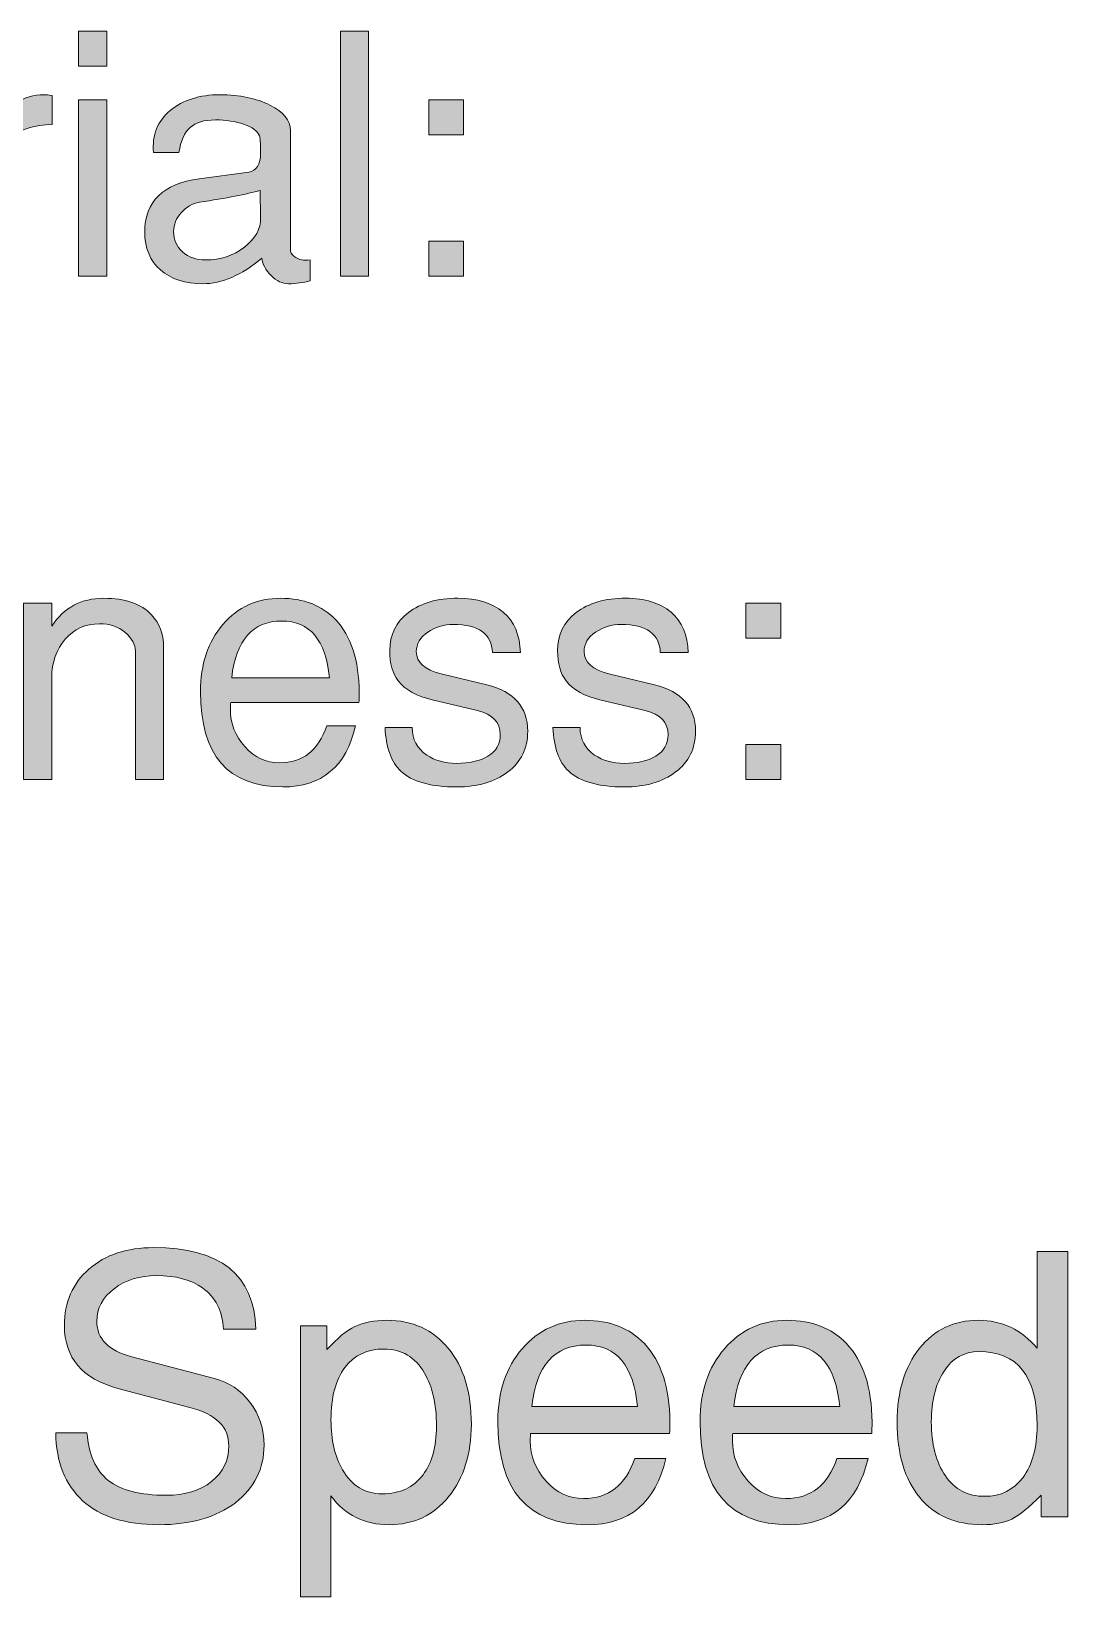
# Model space of a CAD drawing. Header units: inches. Extents: x 1.03 to 7.31, y -7.43 to -0.85.
# Drawn here: x 1.565 to 2.08, y -2.492 to -1.715 of the extents above; entities that cross this region are included whole.
import ezdxf

# ---------------------------------------------------------------- set-up
doc = ezdxf.new("R2010")
doc.units = ezdxf.units.IN
doc.header["$MEASUREMENT"] = 0
doc.layers.add('Layer 1', color=7, linetype='Continuous')

# ---------------------------------------------------------------- blocks, each defined once
blk = doc.blocks.new('block 8')
at = {"layer": 'Layer 1', "true_color": 0xed1f24}
h = blk.add_hatch(color=240, dxfattribs=at)
h.dxf.hatch_style = 2
h.paths.add_polyline_path([(1.60283, -1.73235), (1.58883, -1.73235), (1.58883, -1.71502), (1.60283, -1.71502)])
h.paths.add_polyline_path([(1.60283, -1.83652), (1.58883, -1.83652), (1.58883, -1.74902), (1.60283, -1.74902)])
h = blk.add_hatch(color=240, dxfattribs=at)
h.dxf.hatch_style = 2
h.paths.add_polyline_path([(1.73283, -1.83652), (1.71883, -1.83652), (1.71883, -1.71502), (1.73283, -1.71502)])
h = blk.add_hatch(color=240, dxfattribs=at)
h.dxf.hatch_style = 2
edge = h.paths.add_edge_path()
edge.add_spline(control_points=[(1.57566, -1.76135), (1.5671, -1.76135), (1.56038, -1.76347), (1.55549, -1.76769), (1.55027, -1.77235), (1.54766, -1.77896), (1.54766, -1.78752), (1.54766, -1.78752), (1.54766, -1.83652), (1.54766, -1.83652), (1.54766, -1.83652), (1.53366, -1.83652), (1.53366, -1.83652), (1.53366, -1.83652), (1.53366, -1.74902), (1.53366, -1.74902), (1.53366, -1.74902), (1.54766, -1.74902), (1.54766, -1.74902), (1.54766, -1.74902), (1.54766, -1.76302), (1.54766, -1.76302), (1.55322, -1.75202), (1.56122, -1.74652), (1.57166, -1.74652), (1.57255, -1.74652), (1.57389, -1.74663), (1.57566, -1.74685), (1.57566, -1.74685), (1.57566, -1.76135), (1.57566, -1.76135)], knot_values=[0, 0, 0, 0, 1, 1, 1, 2, 2, 2, 3, 3, 3, 4, 4, 4, 5, 5, 5, 6, 6, 6, 7, 7, 7, 8, 8, 8, 9, 9, 9, 10, 10, 10, 10], degree=3, periodic=1)
h = blk.add_hatch(color=240, dxfattribs=at)
h.dxf.hatch_style = 2
edge = h.paths.add_edge_path()
edge.add_spline(control_points=[(1.70382, -1.83889), (1.70038, -1.83986), (1.69677, -1.84035), (1.69299, -1.84035), (1.68999, -1.84035), (1.68713, -1.83899), (1.68441, -1.83627), (1.68168, -1.83355), (1.68016, -1.83069), (1.67982, -1.82768), (1.66971, -1.83613), (1.65993, -1.84035), (1.65049, -1.84035), (1.64171, -1.84035), (1.63471, -1.83807), (1.62949, -1.83351), (1.62427, -1.82895), (1.62166, -1.82265), (1.62166, -1.81464), (1.62166, -1.79949), (1.63069, -1.7907), (1.64875, -1.78825), (1.64875, -1.78825), (1.67334, -1.78491), (1.67334, -1.78491), (1.67722, -1.78435), (1.67916, -1.78118), (1.67916, -1.77539), (1.67916, -1.77049), (1.67899, -1.76765), (1.67866, -1.76687), (1.67766, -1.76453), (1.67508, -1.76264), (1.67093, -1.76119), (1.66678, -1.75975), (1.66204, -1.75902), (1.65673, -1.75902), (1.65119, -1.75902), (1.64701, -1.76027), (1.64419, -1.76277), (1.64136, -1.76527), (1.63951, -1.76941), (1.63862, -1.77519), (1.63862, -1.77519), (1.62599, -1.77519), (1.62599, -1.77519), (1.62521, -1.76652), (1.62799, -1.75958), (1.63432, -1.75435), (1.64066, -1.74913), (1.64888, -1.74652), (1.65899, -1.74652), (1.66877, -1.74652), (1.67704, -1.74824), (1.68382, -1.75169), (1.6906, -1.75513), (1.69399, -1.7593), (1.69399, -1.76419), (1.69399, -1.76419), (1.69399, -1.82335), (1.69399, -1.82335), (1.69399, -1.82458), (1.69457, -1.82569), (1.69574, -1.82669), (1.69691, -1.82768), (1.69822, -1.8283), (1.69966, -1.82852), (1.70076, -1.82863), (1.70216, -1.82863), (1.70382, -1.82852), (1.70382, -1.82852), (1.70382, -1.83889), (1.70382, -1.83889)], knot_values=[0, 0, 0, 0, 1, 1, 1, 2, 2, 2, 3, 3, 3, 4, 4, 4, 5, 5, 5, 6, 6, 6, 7, 7, 7, 8, 8, 8, 9, 9, 9, 10, 10, 10, 11, 11, 11, 12, 12, 12, 13, 13, 13, 14, 14, 14, 15, 15, 15, 16, 16, 16, 17, 17, 17, 18, 18, 18, 19, 19, 19, 20, 20, 20, 21, 21, 21, 22, 22, 22, 23, 23, 23, 24, 24, 24, 24], degree=3, periodic=1)
edge = h.paths.add_edge_path()
edge.add_spline(control_points=[(1.67916, -1.80758), (1.67916, -1.80758), (1.679, -1.79402), (1.679, -1.79402), (1.67229, -1.79592), (1.66224, -1.79787), (1.64884, -1.79989), (1.64532, -1.80056), (1.64231, -1.80229), (1.63978, -1.80507), (1.63725, -1.80787), (1.63599, -1.81099), (1.63599, -1.81445), (1.63599, -1.81847), (1.63747, -1.82182), (1.64044, -1.8245), (1.64341, -1.82718), (1.6472, -1.82852), (1.65181, -1.82852), (1.65927, -1.82852), (1.66573, -1.8264), (1.67117, -1.82216), (1.67661, -1.81791), (1.67927, -1.81306), (1.67916, -1.80758)], knot_values=[0, 0, 0, 0, 1, 1, 1, 2, 2, 2, 3, 3, 3, 4, 4, 4, 5, 5, 5, 6, 6, 6, 7, 7, 7, 8, 8, 8, 8], degree=3, periodic=1)
h = blk.add_hatch(color=240, dxfattribs=at)
h.dxf.hatch_style = 2
h.paths.add_polyline_path([(1.77999, -1.76636), (1.76265, -1.76636), (1.76265, -1.74902), (1.77999, -1.74902)])
h.paths.add_polyline_path([(1.77999, -1.83652), (1.76265, -1.83652), (1.76265, -1.81919), (1.77999, -1.81919)])
at = {"layer": 'Layer 1', "lineweight": 0}
for points in [[(1.60283, -1.73235), (1.58883, -1.73235), (1.58883, -1.71502), (1.60283, -1.71502), (1.60283, -1.73235)], [(1.73283, -1.83652), (1.71883, -1.83652), (1.71883, -1.71502), (1.73283, -1.71502), (1.73283, -1.83652)], [(1.60283, -1.83652), (1.58883, -1.83652), (1.58883, -1.74902), (1.60283, -1.74902), (1.60283, -1.83652)], [(1.77999, -1.76636), (1.76265, -1.76636), (1.76265, -1.74902), (1.77999, -1.74902), (1.77999, -1.76636)], [(1.77999, -1.83652), (1.76265, -1.83652), (1.76265, -1.81919), (1.77999, -1.81919), (1.77999, -1.83652)]]:
    blk.add_lwpolyline(points, dxfattribs=at)
for points, knots in [([(1.57566, -1.76135), (1.5671, -1.76135), (1.56038, -1.76347), (1.55549, -1.76769), (1.55027, -1.77235), (1.54766, -1.77896), (1.54766, -1.78752), (1.54766, -1.78752), (1.54766, -1.83652), (1.54766, -1.83652), (1.54766, -1.83652), (1.53366, -1.83652), (1.53366, -1.83652), (1.53366, -1.83652), (1.53366, -1.74902), (1.53366, -1.74902), (1.53366, -1.74902), (1.54766, -1.74902), (1.54766, -1.74902), (1.54766, -1.74902), (1.54766, -1.76302), (1.54766, -1.76302), (1.55322, -1.75202), (1.56122, -1.74652), (1.57166, -1.74652), (1.57255, -1.74652), (1.57389, -1.74663), (1.57566, -1.74685), (1.57566, -1.74685), (1.57566, -1.76135), (1.57566, -1.76135)], [0, 0, 0, 0, 1, 1, 1, 2, 2, 2, 3, 3, 3, 4, 4, 4, 5, 5, 5, 6, 6, 6, 7, 7, 7, 8, 8, 8, 9, 9, 9, 10, 10, 10, 10]), ([(1.70382, -1.83889), (1.70038, -1.83986), (1.69677, -1.84035), (1.69299, -1.84035), (1.68999, -1.84035), (1.68713, -1.83899), (1.68441, -1.83627), (1.68168, -1.83355), (1.68016, -1.83069), (1.67982, -1.82768), (1.66971, -1.83613), (1.65993, -1.84035), (1.65049, -1.84035), (1.64171, -1.84035), (1.63471, -1.83807), (1.62949, -1.83351), (1.62427, -1.82895), (1.62166, -1.82265), (1.62166, -1.81464), (1.62166, -1.79949), (1.63069, -1.7907), (1.64875, -1.78825), (1.64875, -1.78825), (1.67334, -1.78491), (1.67334, -1.78491), (1.67722, -1.78435), (1.67916, -1.78118), (1.67916, -1.77539), (1.67916, -1.77049), (1.67899, -1.76765), (1.67866, -1.76687), (1.67766, -1.76453), (1.67508, -1.76264), (1.67093, -1.76119), (1.66678, -1.75975), (1.66204, -1.75902), (1.65673, -1.75902), (1.65119, -1.75902), (1.64701, -1.76027), (1.64419, -1.76277), (1.64136, -1.76527), (1.63951, -1.76941), (1.63862, -1.77519), (1.63862, -1.77519), (1.62599, -1.77519), (1.62599, -1.77519), (1.62521, -1.76652), (1.62799, -1.75958), (1.63432, -1.75435), (1.64066, -1.74913), (1.64888, -1.74652), (1.65899, -1.74652), (1.66877, -1.74652), (1.67704, -1.74824), (1.68382, -1.75169), (1.6906, -1.75513), (1.69399, -1.7593), (1.69399, -1.76419), (1.69399, -1.76419), (1.69399, -1.82335), (1.69399, -1.82335), (1.69399, -1.82458), (1.69457, -1.82569), (1.69574, -1.82669), (1.69691, -1.82768), (1.69822, -1.8283), (1.69966, -1.82852), (1.70076, -1.82863), (1.70216, -1.82863), (1.70382, -1.82852), (1.70382, -1.82852), (1.70382, -1.83889), (1.70382, -1.83889)], [0, 0, 0, 0, 1, 1, 1, 2, 2, 2, 3, 3, 3, 4, 4, 4, 5, 5, 5, 6, 6, 6, 7, 7, 7, 8, 8, 8, 9, 9, 9, 10, 10, 10, 11, 11, 11, 12, 12, 12, 13, 13, 13, 14, 14, 14, 15, 15, 15, 16, 16, 16, 17, 17, 17, 18, 18, 18, 19, 19, 19, 20, 20, 20, 21, 21, 21, 22, 22, 22, 23, 23, 23, 24, 24, 24, 24]), ([(1.67916, -1.80758), (1.67916, -1.80758), (1.679, -1.79402), (1.679, -1.79402), (1.67229, -1.79592), (1.66224, -1.79787), (1.64884, -1.79989), (1.64532, -1.80056), (1.64231, -1.80229), (1.63978, -1.80507), (1.63725, -1.80787), (1.63599, -1.81099), (1.63599, -1.81445), (1.63599, -1.81847), (1.63747, -1.82182), (1.64044, -1.8245), (1.64341, -1.82718), (1.6472, -1.82852), (1.65181, -1.82852), (1.65927, -1.82852), (1.66573, -1.8264), (1.67117, -1.82216), (1.67661, -1.81791), (1.67927, -1.81306), (1.67916, -1.80758)], [0, 0, 0, 0, 1, 1, 1, 2, 2, 2, 3, 3, 3, 4, 4, 4, 5, 5, 5, 6, 6, 6, 7, 7, 7, 8, 8, 8, 8])]:
    blk.add_open_spline(points, degree=3, knots=knots, dxfattribs=at)
blk = doc.blocks.new('block 10')
at = {"layer": 'Layer 1', "true_color": 0xed1f24}
h = blk.add_hatch(color=240, dxfattribs=at)
h.dxf.hatch_style = 2
edge = h.paths.add_edge_path()
edge.add_spline(control_points=[(1.631, -2.08652), (1.631, -2.08652), (1.617, -2.08652), (1.617, -2.08652), (1.617, -2.08652), (1.617, -2.02285), (1.617, -2.02285), (1.617, -2.01941), (1.61528, -2.01627), (1.61183, -2.01343), (1.60838, -2.01061), (1.60417, -2.00919), (1.59916, -2.00919), (1.59227, -2.00919), (1.58661, -2.01172), (1.58217, -2.01677), (1.57772, -2.02183), (1.5755, -2.02825), (1.5755, -2.03602), (1.5755, -2.03602), (1.5755, -2.08652), (1.5755, -2.08652), (1.5755, -2.08652), (1.5615, -2.08652), (1.5615, -2.08652), (1.5615, -2.08652), (1.5615, -1.99902), (1.5615, -1.99902), (1.5615, -1.99902), (1.5755, -1.99902), (1.5755, -1.99902), (1.5755, -1.99902), (1.5755, -2.01036), (1.5755, -2.01036), (1.5815, -2.00113), (1.59011, -1.99652), (1.60133, -1.99652), (1.612, -1.99652), (1.61989, -1.99925), (1.625, -2.00469), (1.629, -2.00891), (1.631, -2.01424), (1.631, -2.02068), (1.631, -2.02068), (1.631, -2.08652), (1.631, -2.08652)], knot_values=[0, 0, 0, 0, 1, 1, 1, 2, 2, 2, 3, 3, 3, 4, 4, 4, 5, 5, 5, 6, 6, 6, 7, 7, 7, 8, 8, 8, 9, 9, 9, 10, 10, 10, 11, 11, 11, 12, 12, 12, 13, 13, 13, 14, 14, 14, 15, 15, 15, 15], degree=3, periodic=1)
h = blk.add_hatch(color=240, dxfattribs=at)
h.dxf.hatch_style = 2
edge = h.paths.add_edge_path()
edge.add_spline(control_points=[(1.72816, -2.04319), (1.72816, -2.0453), (1.72811, -2.04702), (1.72799, -2.04835), (1.72799, -2.04835), (1.66433, -2.04835), (1.66433, -2.04835), (1.66422, -2.04913), (1.66416, -2.05025), (1.66416, -2.05169), (1.66416, -2.05869), (1.66657, -2.06485), (1.67139, -2.07019), (1.67622, -2.07552), (1.68195, -2.07819), (1.6886, -2.07819), (1.70012, -2.07819), (1.70793, -2.07208), (1.71204, -2.05986), (1.71204, -2.05986), (1.72633, -2.05986), (1.72633, -2.05986), (1.72167, -2.08008), (1.70961, -2.09019), (1.69017, -2.09019), (1.66294, -2.09019), (1.64933, -2.07441), (1.64933, -2.04285), (1.64933, -2.0293), (1.65305, -2.01819), (1.6605, -2.00952), (1.66794, -2.00085), (1.6775, -1.99652), (1.68916, -1.99652), (1.70061, -1.99652), (1.70972, -2.00008), (1.7165, -2.00719), (1.72416, -2.0153), (1.72805, -2.0273), (1.72816, -2.04319)], knot_values=[0, 0, 0, 0, 1, 1, 1, 2, 2, 2, 3, 3, 3, 4, 4, 4, 5, 5, 5, 6, 6, 6, 7, 7, 7, 8, 8, 8, 9, 9, 9, 10, 10, 10, 11, 11, 11, 12, 12, 12, 13, 13, 13, 13], degree=3, periodic=1)
edge = h.paths.add_edge_path()
edge.add_spline(control_points=[(1.71333, -2.03602), (1.71154, -2.01725), (1.70368, -2.00785), (1.68975, -2.00785), (1.67525, -2.00785), (1.66694, -2.01725), (1.66483, -2.03602), (1.66483, -2.03602), (1.71333, -2.03602), (1.71333, -2.03602)], knot_values=[0, 0, 0, 0, 1, 1, 1, 2, 2, 2, 3, 3, 3, 3], degree=3, periodic=1)
h = blk.add_hatch(color=240, dxfattribs=at)
h.dxf.hatch_style = 2
edge = h.paths.add_edge_path()
edge.add_spline(control_points=[(1.81183, -2.06252), (1.81183, -2.07108), (1.80852, -2.07783), (1.80191, -2.08277), (1.7953, -2.08771), (1.78689, -2.09019), (1.77666, -2.09019), (1.76366, -2.09019), (1.75438, -2.08758), (1.74883, -2.08236), (1.74405, -2.07791), (1.74143, -2.07069), (1.74099, -2.06069), (1.74099, -2.06069), (1.7545, -2.06069), (1.7545, -2.06069), (1.7545, -2.06658), (1.75688, -2.07113), (1.76166, -2.07435), (1.76577, -2.07713), (1.77072, -2.07852), (1.7765, -2.07852), (1.78283, -2.07852), (1.78802, -2.07732), (1.79208, -2.07493), (1.79614, -2.07254), (1.79816, -2.069), (1.79816, -2.06432), (1.79816, -2.05808), (1.79439, -2.05407), (1.78684, -2.05229), (1.78684, -2.05229), (1.765, -2.04715), (1.765, -2.04715), (1.75677, -2.04516), (1.75094, -2.04194), (1.7475, -2.0375), (1.74472, -2.03383), (1.74333, -2.02884), (1.74333, -2.02251), (1.74333, -2.01462), (1.74641, -2.00832), (1.75258, -2.0036), (1.75875, -1.99888), (1.76694, -1.99652), (1.77716, -1.99652), (1.78672, -1.99652), (1.79422, -1.99883), (1.79966, -2.00344), (1.8051, -2.00805), (1.80794, -2.01474), (1.80816, -2.02352), (1.80816, -2.02352), (1.79433, -2.02352), (1.79433, -2.02352), (1.79399, -2.01419), (1.7875, -2.00952), (1.77483, -2.00952), (1.77016, -2.00952), (1.76594, -2.0108), (1.76216, -2.01335), (1.75838, -2.01591), (1.7565, -2.01913), (1.7565, -2.02302), (1.7565, -2.02835), (1.76061, -2.03202), (1.76883, -2.03402), (1.76883, -2.03402), (1.7915, -2.03952), (1.7915, -2.03952), (1.80505, -2.04285), (1.81183, -2.05052), (1.81183, -2.06252)], knot_values=[0, 0, 0, 0, 1, 1, 1, 2, 2, 2, 3, 3, 3, 4, 4, 4, 5, 5, 5, 6, 6, 6, 7, 7, 7, 8, 8, 8, 9, 9, 9, 10, 10, 10, 11, 11, 11, 12, 12, 12, 13, 13, 13, 14, 14, 14, 15, 15, 15, 16, 16, 16, 17, 17, 17, 18, 18, 18, 19, 19, 19, 20, 20, 20, 21, 21, 21, 22, 22, 22, 23, 23, 23, 24, 24, 24, 24], degree=3, periodic=1)
h = blk.add_hatch(color=240, dxfattribs=at)
h.dxf.hatch_style = 2
edge = h.paths.add_edge_path()
edge.add_spline(control_points=[(1.89516, -2.06252), (1.89516, -2.07108), (1.89185, -2.07783), (1.88525, -2.08277), (1.87863, -2.08771), (1.87022, -2.09019), (1.85999, -2.09019), (1.84699, -2.09019), (1.83771, -2.08758), (1.83216, -2.08236), (1.82739, -2.07791), (1.82477, -2.07069), (1.82433, -2.06069), (1.82433, -2.06069), (1.83783, -2.06069), (1.83783, -2.06069), (1.83783, -2.06658), (1.84022, -2.07113), (1.845, -2.07435), (1.84911, -2.07713), (1.85405, -2.07852), (1.85983, -2.07852), (1.86616, -2.07852), (1.87135, -2.07732), (1.87541, -2.07493), (1.87947, -2.07254), (1.8815, -2.069), (1.8815, -2.06432), (1.8815, -2.05808), (1.87772, -2.05407), (1.87018, -2.05229), (1.87018, -2.05229), (1.84833, -2.04715), (1.84833, -2.04715), (1.84011, -2.04516), (1.83428, -2.04194), (1.83083, -2.0375), (1.82805, -2.03383), (1.82666, -2.02884), (1.82666, -2.02251), (1.82666, -2.01462), (1.82975, -2.00832), (1.83591, -2.0036), (1.84208, -1.99888), (1.85027, -1.99652), (1.86049, -1.99652), (1.87005, -1.99652), (1.87755, -1.99883), (1.883, -2.00344), (1.88843, -2.00805), (1.89127, -2.01474), (1.89149, -2.02352), (1.89149, -2.02352), (1.87766, -2.02352), (1.87766, -2.02352), (1.87733, -2.01419), (1.87083, -2.00952), (1.85816, -2.00952), (1.8535, -2.00952), (1.84927, -2.0108), (1.84549, -2.01335), (1.84172, -2.01591), (1.83983, -2.01913), (1.83983, -2.02302), (1.83983, -2.02835), (1.84394, -2.03202), (1.85216, -2.03402), (1.85216, -2.03402), (1.87483, -2.03952), (1.87483, -2.03952), (1.88838, -2.04285), (1.89516, -2.05052), (1.89516, -2.06252)], knot_values=[0, 0, 0, 0, 1, 1, 1, 2, 2, 2, 3, 3, 3, 4, 4, 4, 5, 5, 5, 6, 6, 6, 7, 7, 7, 8, 8, 8, 9, 9, 9, 10, 10, 10, 11, 11, 11, 12, 12, 12, 13, 13, 13, 14, 14, 14, 15, 15, 15, 16, 16, 16, 17, 17, 17, 18, 18, 18, 19, 19, 19, 20, 20, 20, 21, 21, 21, 22, 22, 22, 23, 23, 23, 24, 24, 24, 24], degree=3, periodic=1)
h = blk.add_hatch(color=240, dxfattribs=at)
h.dxf.hatch_style = 2
h.paths.add_polyline_path([(1.93749, -2.01636), (1.92016, -2.01636), (1.92016, -1.99902), (1.93749, -1.99902)])
h.paths.add_polyline_path([(1.93749, -2.08652), (1.92016, -2.08652), (1.92016, -2.06919), (1.93749, -2.06919)])
at = {"layer": 'Layer 1', "lineweight": 0}
for points in [[(1.93749, -2.01636), (1.92016, -2.01636), (1.92016, -1.99902), (1.93749, -1.99902), (1.93749, -2.01636)], [(1.93749, -2.08652), (1.92016, -2.08652), (1.92016, -2.06919), (1.93749, -2.06919), (1.93749, -2.08652)]]:
    blk.add_lwpolyline(points, dxfattribs=at)
for points, knots in [([(1.631, -2.08652), (1.631, -2.08652), (1.617, -2.08652), (1.617, -2.08652), (1.617, -2.08652), (1.617, -2.02285), (1.617, -2.02285), (1.617, -2.01941), (1.61528, -2.01627), (1.61183, -2.01343), (1.60838, -2.01061), (1.60417, -2.00919), (1.59916, -2.00919), (1.59227, -2.00919), (1.58661, -2.01172), (1.58217, -2.01677), (1.57772, -2.02183), (1.5755, -2.02825), (1.5755, -2.03602), (1.5755, -2.03602), (1.5755, -2.08652), (1.5755, -2.08652), (1.5755, -2.08652), (1.5615, -2.08652), (1.5615, -2.08652), (1.5615, -2.08652), (1.5615, -1.99902), (1.5615, -1.99902), (1.5615, -1.99902), (1.5755, -1.99902), (1.5755, -1.99902), (1.5755, -1.99902), (1.5755, -2.01036), (1.5755, -2.01036), (1.5815, -2.00113), (1.59011, -1.99652), (1.60133, -1.99652), (1.612, -1.99652), (1.61989, -1.99925), (1.625, -2.00469), (1.629, -2.00891), (1.631, -2.01424), (1.631, -2.02068), (1.631, -2.02068), (1.631, -2.08652), (1.631, -2.08652)], [0, 0, 0, 0, 1, 1, 1, 2, 2, 2, 3, 3, 3, 4, 4, 4, 5, 5, 5, 6, 6, 6, 7, 7, 7, 8, 8, 8, 9, 9, 9, 10, 10, 10, 11, 11, 11, 12, 12, 12, 13, 13, 13, 14, 14, 14, 15, 15, 15, 15]), ([(1.72816, -2.04319), (1.72816, -2.0453), (1.72811, -2.04702), (1.72799, -2.04835), (1.72799, -2.04835), (1.66433, -2.04835), (1.66433, -2.04835), (1.66422, -2.04913), (1.66416, -2.05025), (1.66416, -2.05169), (1.66416, -2.05869), (1.66657, -2.06485), (1.67139, -2.07019), (1.67622, -2.07552), (1.68195, -2.07819), (1.6886, -2.07819), (1.70012, -2.07819), (1.70793, -2.07208), (1.71204, -2.05986), (1.71204, -2.05986), (1.72633, -2.05986), (1.72633, -2.05986), (1.72167, -2.08008), (1.70961, -2.09019), (1.69017, -2.09019), (1.66294, -2.09019), (1.64933, -2.07441), (1.64933, -2.04285), (1.64933, -2.0293), (1.65305, -2.01819), (1.6605, -2.00952), (1.66794, -2.00085), (1.6775, -1.99652), (1.68916, -1.99652), (1.70061, -1.99652), (1.70972, -2.00008), (1.7165, -2.00719), (1.72416, -2.0153), (1.72805, -2.0273), (1.72816, -2.04319)], [0, 0, 0, 0, 1, 1, 1, 2, 2, 2, 3, 3, 3, 4, 4, 4, 5, 5, 5, 6, 6, 6, 7, 7, 7, 8, 8, 8, 9, 9, 9, 10, 10, 10, 11, 11, 11, 12, 12, 12, 13, 13, 13, 13]), ([(1.81183, -2.06252), (1.81183, -2.07108), (1.80852, -2.07783), (1.80191, -2.08277), (1.7953, -2.08771), (1.78689, -2.09019), (1.77666, -2.09019), (1.76366, -2.09019), (1.75438, -2.08758), (1.74883, -2.08236), (1.74405, -2.07791), (1.74143, -2.07069), (1.74099, -2.06069), (1.74099, -2.06069), (1.7545, -2.06069), (1.7545, -2.06069), (1.7545, -2.06658), (1.75688, -2.07113), (1.76166, -2.07435), (1.76577, -2.07713), (1.77072, -2.07852), (1.7765, -2.07852), (1.78283, -2.07852), (1.78802, -2.07732), (1.79208, -2.07493), (1.79614, -2.07254), (1.79816, -2.069), (1.79816, -2.06432), (1.79816, -2.05808), (1.79439, -2.05407), (1.78684, -2.05229), (1.78684, -2.05229), (1.765, -2.04715), (1.765, -2.04715), (1.75677, -2.04516), (1.75094, -2.04194), (1.7475, -2.0375), (1.74472, -2.03383), (1.74333, -2.02884), (1.74333, -2.02251), (1.74333, -2.01462), (1.74641, -2.00832), (1.75258, -2.0036), (1.75875, -1.99888), (1.76694, -1.99652), (1.77716, -1.99652), (1.78672, -1.99652), (1.79422, -1.99883), (1.79966, -2.00344), (1.8051, -2.00805), (1.80794, -2.01474), (1.80816, -2.02352), (1.80816, -2.02352), (1.79433, -2.02352), (1.79433, -2.02352), (1.79399, -2.01419), (1.7875, -2.00952), (1.77483, -2.00952), (1.77016, -2.00952), (1.76594, -2.0108), (1.76216, -2.01335), (1.75838, -2.01591), (1.7565, -2.01913), (1.7565, -2.02302), (1.7565, -2.02835), (1.76061, -2.03202), (1.76883, -2.03402), (1.76883, -2.03402), (1.7915, -2.03952), (1.7915, -2.03952), (1.80505, -2.04285), (1.81183, -2.05052), (1.81183, -2.06252)], [0, 0, 0, 0, 1, 1, 1, 2, 2, 2, 3, 3, 3, 4, 4, 4, 5, 5, 5, 6, 6, 6, 7, 7, 7, 8, 8, 8, 9, 9, 9, 10, 10, 10, 11, 11, 11, 12, 12, 12, 13, 13, 13, 14, 14, 14, 15, 15, 15, 16, 16, 16, 17, 17, 17, 18, 18, 18, 19, 19, 19, 20, 20, 20, 21, 21, 21, 22, 22, 22, 23, 23, 23, 24, 24, 24, 24]), ([(1.89516, -2.06252), (1.89516, -2.07108), (1.89185, -2.07783), (1.88525, -2.08277), (1.87863, -2.08771), (1.87022, -2.09019), (1.85999, -2.09019), (1.84699, -2.09019), (1.83771, -2.08758), (1.83216, -2.08236), (1.82739, -2.07791), (1.82477, -2.07069), (1.82433, -2.06069), (1.82433, -2.06069), (1.83783, -2.06069), (1.83783, -2.06069), (1.83783, -2.06658), (1.84022, -2.07113), (1.845, -2.07435), (1.84911, -2.07713), (1.85405, -2.07852), (1.85983, -2.07852), (1.86616, -2.07852), (1.87135, -2.07732), (1.87541, -2.07493), (1.87947, -2.07254), (1.8815, -2.069), (1.8815, -2.06432), (1.8815, -2.05808), (1.87772, -2.05407), (1.87018, -2.05229), (1.87018, -2.05229), (1.84833, -2.04715), (1.84833, -2.04715), (1.84011, -2.04516), (1.83428, -2.04194), (1.83083, -2.0375), (1.82805, -2.03383), (1.82666, -2.02884), (1.82666, -2.02251), (1.82666, -2.01462), (1.82975, -2.00832), (1.83591, -2.0036), (1.84208, -1.99888), (1.85027, -1.99652), (1.86049, -1.99652), (1.87005, -1.99652), (1.87755, -1.99883), (1.883, -2.00344), (1.88843, -2.00805), (1.89127, -2.01474), (1.89149, -2.02352), (1.89149, -2.02352), (1.87766, -2.02352), (1.87766, -2.02352), (1.87733, -2.01419), (1.87083, -2.00952), (1.85816, -2.00952), (1.8535, -2.00952), (1.84927, -2.0108), (1.84549, -2.01335), (1.84172, -2.01591), (1.83983, -2.01913), (1.83983, -2.02302), (1.83983, -2.02835), (1.84394, -2.03202), (1.85216, -2.03402), (1.85216, -2.03402), (1.87483, -2.03952), (1.87483, -2.03952), (1.88838, -2.04285), (1.89516, -2.05052), (1.89516, -2.06252)], [0, 0, 0, 0, 1, 1, 1, 2, 2, 2, 3, 3, 3, 4, 4, 4, 5, 5, 5, 6, 6, 6, 7, 7, 7, 8, 8, 8, 9, 9, 9, 10, 10, 10, 11, 11, 11, 12, 12, 12, 13, 13, 13, 14, 14, 14, 15, 15, 15, 16, 16, 16, 17, 17, 17, 18, 18, 18, 19, 19, 19, 20, 20, 20, 21, 21, 21, 22, 22, 22, 23, 23, 23, 24, 24, 24, 24]), ([(1.71333, -2.03602), (1.71154, -2.01725), (1.70368, -2.00785), (1.68975, -2.00785), (1.67525, -2.00785), (1.66694, -2.01725), (1.66483, -2.03602), (1.66483, -2.03602), (1.71333, -2.03602), (1.71333, -2.03602)], [0, 0, 0, 0, 1, 1, 1, 2, 2, 2, 3, 3, 3, 3])]:
    blk.add_open_spline(points, degree=3, knots=knots, dxfattribs=at)
blk = doc.blocks.new('block 26')
at = {"layer": 'Layer 1', "true_color": 0xed1f24}
h = blk.add_hatch(color=240, dxfattribs=at)
h.dxf.hatch_style = 2
edge = h.paths.add_edge_path()
edge.add_spline(control_points=[(1.68091, -2.41695), (1.68091, -2.42875), (1.67615, -2.43829), (1.66665, -2.44557), (1.65714, -2.45285), (1.6445, -2.4565), (1.62873, -2.4565), (1.61212, -2.4565), (1.59948, -2.45252), (1.59081, -2.44458), (1.58215, -2.43663), (1.57769, -2.42538), (1.57745, -2.41081), (1.57745, -2.41081), (1.59298, -2.41081), (1.59298, -2.41081), (1.59382, -2.42164), (1.59734, -2.42953), (1.60354, -2.43447), (1.60974, -2.43941), (1.61934, -2.44187), (1.63234, -2.44187), (1.64161, -2.44187), (1.6491, -2.43959), (1.65482, -2.43502), (1.66054, -2.43045), (1.6634, -2.42456), (1.6634, -2.41734), (1.6634, -2.40797), (1.65695, -2.40159), (1.64406, -2.39823), (1.64406, -2.39823), (1.60832, -2.38882), (1.60832, -2.38882), (1.59063, -2.38412), (1.58179, -2.3737), (1.58179, -2.35757), (1.58179, -2.34601), (1.58585, -2.33668), (1.59397, -2.32957), (1.6021, -2.32246), (1.61278, -2.31891), (1.62602, -2.31891), (1.65925, -2.31891), (1.67615, -2.33239), (1.67676, -2.35935), (1.67676, -2.35935), (1.66069, -2.35935), (1.66069, -2.35935), (1.6602, -2.35033), (1.65678, -2.34353), (1.6504, -2.33896), (1.64474, -2.33486), (1.6371, -2.33281), (1.62747, -2.33281), (1.61916, -2.33281), (1.61215, -2.33498), (1.60643, -2.33931), (1.60071, -2.34365), (1.59785, -2.34906), (1.59785, -2.35556), (1.59785, -2.36423), (1.60363, -2.37007), (1.61519, -2.37307), (1.61519, -2.37307), (1.65636, -2.38391), (1.65636, -2.38391), (1.66346, -2.38584), (1.66929, -2.38975), (1.67387, -2.39564), (1.67856, -2.40191), (1.68091, -2.40901), (1.68091, -2.41695)], knot_values=[0, 0, 0, 0, 1, 1, 1, 2, 2, 2, 3, 3, 3, 4, 4, 4, 5, 5, 5, 6, 6, 6, 7, 7, 7, 8, 8, 8, 9, 9, 9, 10, 10, 10, 11, 11, 11, 12, 12, 12, 13, 13, 13, 14, 14, 14, 15, 15, 15, 16, 16, 16, 17, 17, 17, 18, 18, 18, 19, 19, 19, 20, 20, 20, 21, 21, 21, 22, 22, 22, 23, 23, 23, 24, 24, 24, 24], degree=3, periodic=1)
h = blk.add_hatch(color=240, dxfattribs=at)
h.dxf.hatch_style = 2
edge = h.paths.add_edge_path()
edge.add_spline(control_points=[(2.07994, -2.45252), (2.07994, -2.45252), (2.06676, -2.45252), (2.06676, -2.45252), (2.06676, -2.45252), (2.06676, -2.44187), (2.06676, -2.44187), (2.06074, -2.44789), (2.05586, -2.45183), (2.05213, -2.45369), (2.0484, -2.45556), (2.04352, -2.4565), (2.03751, -2.4565), (2.02426, -2.4565), (2.01392, -2.45198), (2.00646, -2.44295), (1.99899, -2.43393), (1.99526, -2.42141), (1.99526, -2.4054), (1.99526, -2.39035), (1.99896, -2.37819), (2.00636, -2.36892), (2.01377, -2.35966), (2.02348, -2.35502), (2.03552, -2.35502), (2.04732, -2.35502), (2.05707, -2.35966), (2.06477, -2.36892), (2.06477, -2.36892), (2.06477, -2.3209), (2.06477, -2.3209), (2.06477, -2.3209), (2.07994, -2.3209), (2.07994, -2.3209), (2.07994, -2.3209), (2.07994, -2.45252), (2.07994, -2.45252)], knot_values=[0, 0, 0, 0, 1, 1, 1, 2, 2, 2, 3, 3, 3, 4, 4, 4, 5, 5, 5, 6, 6, 6, 7, 7, 7, 8, 8, 8, 9, 9, 9, 10, 10, 10, 11, 11, 11, 12, 12, 12, 12], degree=3, periodic=1)
edge = h.paths.add_edge_path()
edge.add_spline(control_points=[(2.06477, -2.4072), (2.06477, -2.38277), (2.05511, -2.37055), (2.0358, -2.37055), (2.02848, -2.37055), (2.02273, -2.3738), (2.01853, -2.3803), (2.01433, -2.3868), (2.01223, -2.39517), (2.01223, -2.4054), (2.01223, -2.41659), (2.01457, -2.42556), (2.01925, -2.4323), (2.02393, -2.43904), (2.0304, -2.44241), (2.03868, -2.44241), (2.04672, -2.44241), (2.05307, -2.43928), (2.05775, -2.43302), (2.06243, -2.42676), (2.06477, -2.41816), (2.06477, -2.4072)], knot_values=[0, 0, 0, 0, 1, 1, 1, 2, 2, 2, 3, 3, 3, 4, 4, 4, 5, 5, 5, 6, 6, 6, 7, 7, 7, 7], degree=3, periodic=1)
h = blk.add_hatch(color=240, dxfattribs=at)
h.dxf.hatch_style = 2
edge = h.paths.add_edge_path()
edge.add_spline(control_points=[(1.78383, -2.40666), (1.78383, -2.42135), (1.78006, -2.43332), (1.77254, -2.44259), (1.76502, -2.45186), (1.75517, -2.4565), (1.74302, -2.4565), (1.73075, -2.4565), (1.72111, -2.45174), (1.71413, -2.44223), (1.71413, -2.44223), (1.71413, -2.49224), (1.71413, -2.49224), (1.71413, -2.49224), (1.69897, -2.49224), (1.69897, -2.49224), (1.69897, -2.49224), (1.69897, -2.35773), (1.69897, -2.35773), (1.69897, -2.35773), (1.71214, -2.35773), (1.71214, -2.35773), (1.71214, -2.35773), (1.71214, -2.36947), (1.71214, -2.36947), (1.7172, -2.36393), (1.72184, -2.36014), (1.72605, -2.35809), (1.73026, -2.35605), (1.73556, -2.35502), (1.74194, -2.35502), (1.75458, -2.35502), (1.76472, -2.35966), (1.77236, -2.36892), (1.78, -2.37819), (1.78383, -2.39077), (1.78383, -2.40666)], knot_values=[0, 0, 0, 0, 1, 1, 1, 2, 2, 2, 3, 3, 3, 4, 4, 4, 5, 5, 5, 6, 6, 6, 7, 7, 7, 8, 8, 8, 9, 9, 9, 10, 10, 10, 11, 11, 11, 12, 12, 12, 12], degree=3, periodic=1)
edge = h.paths.add_edge_path()
edge.add_spline(control_points=[(1.76649, -2.40757), (1.76649, -2.39673), (1.76451, -2.38795), (1.76055, -2.38121), (1.756, -2.37326), (1.74928, -2.36928), (1.7404, -2.36928), (1.73212, -2.36928), (1.72567, -2.37236), (1.72106, -2.37849), (1.71644, -2.38463), (1.71413, -2.3933), (1.71413, -2.40449), (1.71413, -2.41437), (1.71605, -2.42261), (1.71989, -2.42923), (1.72445, -2.43717), (1.73098, -2.44115), (1.7395, -2.44115), (1.74838, -2.44115), (1.75516, -2.43802), (1.75983, -2.43176), (1.76428, -2.42598), (1.76649, -2.41791), (1.76649, -2.40757)], knot_values=[0, 0, 0, 0, 1, 1, 1, 2, 2, 2, 3, 3, 3, 4, 4, 4, 5, 5, 5, 6, 6, 6, 7, 7, 7, 8, 8, 8, 8], degree=3, periodic=1)
h = blk.add_hatch(color=240, dxfattribs=at)
h.dxf.hatch_style = 2
edge = h.paths.add_edge_path()
edge.add_spline(control_points=[(1.88241, -2.40558), (1.88241, -2.40786), (1.88235, -2.40973), (1.88223, -2.41117), (1.88223, -2.41117), (1.81326, -2.41117), (1.81326, -2.41117), (1.81314, -2.41201), (1.81308, -2.41322), (1.81308, -2.41479), (1.81308, -2.42237), (1.81569, -2.42905), (1.82091, -2.43483), (1.82613, -2.44061), (1.83234, -2.4435), (1.83955, -2.4435), (1.85203, -2.4435), (1.86049, -2.43688), (1.86494, -2.42363), (1.86494, -2.42363), (1.88043, -2.42363), (1.88043, -2.42363), (1.87537, -2.44554), (1.8623, -2.4565), (1.84124, -2.4565), (1.81175, -2.4565), (1.79701, -2.43941), (1.79701, -2.40522), (1.79701, -2.39053), (1.80104, -2.37849), (1.8091, -2.36911), (1.81717, -2.35971), (1.82752, -2.35502), (1.84016, -2.35502), (1.85256, -2.35502), (1.86243, -2.35887), (1.86977, -2.36658), (1.87808, -2.37537), (1.88229, -2.38837), (1.88241, -2.40558)], knot_values=[0, 0, 0, 0, 1, 1, 1, 2, 2, 2, 3, 3, 3, 4, 4, 4, 5, 5, 5, 6, 6, 6, 7, 7, 7, 8, 8, 8, 9, 9, 9, 10, 10, 10, 11, 11, 11, 12, 12, 12, 13, 13, 13, 13], degree=3, periodic=1)
edge = h.paths.add_edge_path()
edge.add_spline(control_points=[(1.86634, -2.39781), (1.86441, -2.37748), (1.85589, -2.3673), (1.84079, -2.3673), (1.82509, -2.3673), (1.81609, -2.37748), (1.8138, -2.39781), (1.8138, -2.39781), (1.86634, -2.39781), (1.86634, -2.39781)], knot_values=[0, 0, 0, 0, 1, 1, 1, 2, 2, 2, 3, 3, 3, 3], degree=3, periodic=1)
h = blk.add_hatch(color=240, dxfattribs=at)
h.dxf.hatch_style = 2
edge = h.paths.add_edge_path()
edge.add_spline(control_points=[(1.9828, -2.40558), (1.9828, -2.40786), (1.98274, -2.40973), (1.98262, -2.41117), (1.98262, -2.41117), (1.91365, -2.41117), (1.91365, -2.41117), (1.91353, -2.41201), (1.91347, -2.41322), (1.91347, -2.41479), (1.91347, -2.42237), (1.91608, -2.42905), (1.9213, -2.43483), (1.92652, -2.44061), (1.93273, -2.4435), (1.93993, -2.4435), (1.95242, -2.4435), (1.96088, -2.43688), (1.96533, -2.42363), (1.96533, -2.42363), (1.98081, -2.42363), (1.98081, -2.42363), (1.97576, -2.44554), (1.96269, -2.4565), (1.94163, -2.4565), (1.91214, -2.4565), (1.8974, -2.43941), (1.8974, -2.40522), (1.8974, -2.39053), (1.90143, -2.37849), (1.90949, -2.36911), (1.91756, -2.35971), (1.92791, -2.35502), (1.94055, -2.35502), (1.95295, -2.35502), (1.96282, -2.35887), (1.97016, -2.36658), (1.97847, -2.37537), (1.98268, -2.38837), (1.9828, -2.40558)], knot_values=[0, 0, 0, 0, 1, 1, 1, 2, 2, 2, 3, 3, 3, 4, 4, 4, 5, 5, 5, 6, 6, 6, 7, 7, 7, 8, 8, 8, 9, 9, 9, 10, 10, 10, 11, 11, 11, 12, 12, 12, 13, 13, 13, 13], degree=3, periodic=1)
edge = h.paths.add_edge_path()
edge.add_spline(control_points=[(1.96673, -2.39781), (1.9648, -2.37748), (1.95628, -2.3673), (1.94118, -2.3673), (1.92548, -2.3673), (1.91648, -2.37748), (1.91419, -2.39781), (1.91419, -2.39781), (1.96673, -2.39781), (1.96673, -2.39781)], knot_values=[0, 0, 0, 0, 1, 1, 1, 2, 2, 2, 3, 3, 3, 3], degree=3, periodic=1)
at = {"layer": 'Layer 1', "lineweight": 0}
for points, knots in [([(1.68091, -2.41695), (1.68091, -2.42875), (1.67615, -2.43829), (1.66665, -2.44557), (1.65714, -2.45285), (1.6445, -2.4565), (1.62873, -2.4565), (1.61212, -2.4565), (1.59948, -2.45252), (1.59081, -2.44458), (1.58215, -2.43663), (1.57769, -2.42538), (1.57745, -2.41081), (1.57745, -2.41081), (1.59298, -2.41081), (1.59298, -2.41081), (1.59382, -2.42164), (1.59734, -2.42953), (1.60354, -2.43447), (1.60974, -2.43941), (1.61934, -2.44187), (1.63234, -2.44187), (1.64161, -2.44187), (1.6491, -2.43959), (1.65482, -2.43502), (1.66054, -2.43045), (1.6634, -2.42456), (1.6634, -2.41734), (1.6634, -2.40797), (1.65695, -2.40159), (1.64406, -2.39823), (1.64406, -2.39823), (1.60832, -2.38882), (1.60832, -2.38882), (1.59063, -2.38412), (1.58179, -2.3737), (1.58179, -2.35757), (1.58179, -2.34601), (1.58585, -2.33668), (1.59397, -2.32957), (1.6021, -2.32246), (1.61278, -2.31891), (1.62602, -2.31891), (1.65925, -2.31891), (1.67615, -2.33239), (1.67676, -2.35935), (1.67676, -2.35935), (1.66069, -2.35935), (1.66069, -2.35935), (1.6602, -2.35033), (1.65678, -2.34353), (1.6504, -2.33896), (1.64474, -2.33486), (1.6371, -2.33281), (1.62747, -2.33281), (1.61916, -2.33281), (1.61215, -2.33498), (1.60643, -2.33931), (1.60071, -2.34365), (1.59785, -2.34906), (1.59785, -2.35556), (1.59785, -2.36423), (1.60363, -2.37007), (1.61519, -2.37307), (1.61519, -2.37307), (1.65636, -2.38391), (1.65636, -2.38391), (1.66346, -2.38584), (1.66929, -2.38975), (1.67387, -2.39564), (1.67856, -2.40191), (1.68091, -2.40901), (1.68091, -2.41695)], [0, 0, 0, 0, 1, 1, 1, 2, 2, 2, 3, 3, 3, 4, 4, 4, 5, 5, 5, 6, 6, 6, 7, 7, 7, 8, 8, 8, 9, 9, 9, 10, 10, 10, 11, 11, 11, 12, 12, 12, 13, 13, 13, 14, 14, 14, 15, 15, 15, 16, 16, 16, 17, 17, 17, 18, 18, 18, 19, 19, 19, 20, 20, 20, 21, 21, 21, 22, 22, 22, 23, 23, 23, 24, 24, 24, 24]), ([(2.07994, -2.45252), (2.07994, -2.45252), (2.06676, -2.45252), (2.06676, -2.45252), (2.06676, -2.45252), (2.06676, -2.44187), (2.06676, -2.44187), (2.06074, -2.44789), (2.05586, -2.45183), (2.05213, -2.45369), (2.0484, -2.45556), (2.04352, -2.4565), (2.03751, -2.4565), (2.02426, -2.4565), (2.01392, -2.45198), (2.00646, -2.44295), (1.99899, -2.43393), (1.99526, -2.42141), (1.99526, -2.4054), (1.99526, -2.39035), (1.99896, -2.37819), (2.00636, -2.36892), (2.01377, -2.35966), (2.02348, -2.35502), (2.03552, -2.35502), (2.04732, -2.35502), (2.05707, -2.35966), (2.06477, -2.36892), (2.06477, -2.36892), (2.06477, -2.3209), (2.06477, -2.3209), (2.06477, -2.3209), (2.07994, -2.3209), (2.07994, -2.3209), (2.07994, -2.3209), (2.07994, -2.45252), (2.07994, -2.45252)], [0, 0, 0, 0, 1, 1, 1, 2, 2, 2, 3, 3, 3, 4, 4, 4, 5, 5, 5, 6, 6, 6, 7, 7, 7, 8, 8, 8, 9, 9, 9, 10, 10, 10, 11, 11, 11, 12, 12, 12, 12]), ([(1.78383, -2.40666), (1.78383, -2.42135), (1.78006, -2.43332), (1.77254, -2.44259), (1.76502, -2.45186), (1.75517, -2.4565), (1.74302, -2.4565), (1.73075, -2.4565), (1.72111, -2.45174), (1.71413, -2.44223), (1.71413, -2.44223), (1.71413, -2.49224), (1.71413, -2.49224), (1.71413, -2.49224), (1.69897, -2.49224), (1.69897, -2.49224), (1.69897, -2.49224), (1.69897, -2.35773), (1.69897, -2.35773), (1.69897, -2.35773), (1.71214, -2.35773), (1.71214, -2.35773), (1.71214, -2.35773), (1.71214, -2.36947), (1.71214, -2.36947), (1.7172, -2.36393), (1.72184, -2.36014), (1.72605, -2.35809), (1.73026, -2.35605), (1.73556, -2.35502), (1.74194, -2.35502), (1.75458, -2.35502), (1.76472, -2.35966), (1.77236, -2.36892), (1.78, -2.37819), (1.78383, -2.39077), (1.78383, -2.40666)], [0, 0, 0, 0, 1, 1, 1, 2, 2, 2, 3, 3, 3, 4, 4, 4, 5, 5, 5, 6, 6, 6, 7, 7, 7, 8, 8, 8, 9, 9, 9, 10, 10, 10, 11, 11, 11, 12, 12, 12, 12]), ([(1.88241, -2.40558), (1.88241, -2.40786), (1.88235, -2.40973), (1.88223, -2.41117), (1.88223, -2.41117), (1.81326, -2.41117), (1.81326, -2.41117), (1.81314, -2.41201), (1.81308, -2.41322), (1.81308, -2.41479), (1.81308, -2.42237), (1.81569, -2.42905), (1.82091, -2.43483), (1.82613, -2.44061), (1.83234, -2.4435), (1.83955, -2.4435), (1.85203, -2.4435), (1.86049, -2.43688), (1.86494, -2.42363), (1.86494, -2.42363), (1.88043, -2.42363), (1.88043, -2.42363), (1.87537, -2.44554), (1.8623, -2.4565), (1.84124, -2.4565), (1.81175, -2.4565), (1.79701, -2.43941), (1.79701, -2.40522), (1.79701, -2.39053), (1.80104, -2.37849), (1.8091, -2.36911), (1.81717, -2.35971), (1.82752, -2.35502), (1.84016, -2.35502), (1.85256, -2.35502), (1.86243, -2.35887), (1.86977, -2.36658), (1.87808, -2.37537), (1.88229, -2.38837), (1.88241, -2.40558)], [0, 0, 0, 0, 1, 1, 1, 2, 2, 2, 3, 3, 3, 4, 4, 4, 5, 5, 5, 6, 6, 6, 7, 7, 7, 8, 8, 8, 9, 9, 9, 10, 10, 10, 11, 11, 11, 12, 12, 12, 13, 13, 13, 13]), ([(1.9828, -2.40558), (1.9828, -2.40786), (1.98274, -2.40973), (1.98262, -2.41117), (1.98262, -2.41117), (1.91365, -2.41117), (1.91365, -2.41117), (1.91353, -2.41201), (1.91347, -2.41322), (1.91347, -2.41479), (1.91347, -2.42237), (1.91608, -2.42905), (1.9213, -2.43483), (1.92652, -2.44061), (1.93273, -2.4435), (1.93993, -2.4435), (1.95242, -2.4435), (1.96088, -2.43688), (1.96533, -2.42363), (1.96533, -2.42363), (1.98081, -2.42363), (1.98081, -2.42363), (1.97576, -2.44554), (1.96269, -2.4565), (1.94163, -2.4565), (1.91214, -2.4565), (1.8974, -2.43941), (1.8974, -2.40522), (1.8974, -2.39053), (1.90143, -2.37849), (1.90949, -2.36911), (1.91756, -2.35971), (1.92791, -2.35502), (1.94055, -2.35502), (1.95295, -2.35502), (1.96282, -2.35887), (1.97016, -2.36658), (1.97847, -2.37537), (1.98268, -2.38837), (1.9828, -2.40558)], [0, 0, 0, 0, 1, 1, 1, 2, 2, 2, 3, 3, 3, 4, 4, 4, 5, 5, 5, 6, 6, 6, 7, 7, 7, 8, 8, 8, 9, 9, 9, 10, 10, 10, 11, 11, 11, 12, 12, 12, 13, 13, 13, 13]), ([(1.76649, -2.40757), (1.76649, -2.39673), (1.76451, -2.38795), (1.76055, -2.38121), (1.756, -2.37326), (1.74928, -2.36928), (1.7404, -2.36928), (1.73212, -2.36928), (1.72567, -2.37236), (1.72106, -2.37849), (1.71644, -2.38463), (1.71413, -2.3933), (1.71413, -2.40449), (1.71413, -2.41437), (1.71605, -2.42261), (1.71989, -2.42923), (1.72445, -2.43717), (1.73098, -2.44115), (1.7395, -2.44115), (1.74838, -2.44115), (1.75516, -2.43802), (1.75983, -2.43176), (1.76428, -2.42598), (1.76649, -2.41791), (1.76649, -2.40757)], [0, 0, 0, 0, 1, 1, 1, 2, 2, 2, 3, 3, 3, 4, 4, 4, 5, 5, 5, 6, 6, 6, 7, 7, 7, 8, 8, 8, 8]), ([(1.86634, -2.39781), (1.86441, -2.37748), (1.85589, -2.3673), (1.84079, -2.3673), (1.82509, -2.3673), (1.81609, -2.37748), (1.8138, -2.39781), (1.8138, -2.39781), (1.86634, -2.39781), (1.86634, -2.39781)], [0, 0, 0, 0, 1, 1, 1, 2, 2, 2, 3, 3, 3, 3]), ([(1.96673, -2.39781), (1.9648, -2.37748), (1.95628, -2.3673), (1.94118, -2.3673), (1.92548, -2.3673), (1.91648, -2.37748), (1.91419, -2.39781), (1.91419, -2.39781), (1.96673, -2.39781), (1.96673, -2.39781)], [0, 0, 0, 0, 1, 1, 1, 2, 2, 2, 3, 3, 3, 3]), ([(2.06477, -2.4072), (2.06477, -2.38277), (2.05511, -2.37055), (2.0358, -2.37055), (2.02848, -2.37055), (2.02273, -2.3738), (2.01853, -2.3803), (2.01433, -2.3868), (2.01223, -2.39517), (2.01223, -2.4054), (2.01223, -2.41659), (2.01457, -2.42556), (2.01925, -2.4323), (2.02393, -2.43904), (2.0304, -2.44241), (2.03868, -2.44241), (2.04672, -2.44241), (2.05307, -2.43928), (2.05775, -2.43302), (2.06243, -2.42676), (2.06477, -2.41816), (2.06477, -2.4072)], [0, 0, 0, 0, 1, 1, 1, 2, 2, 2, 3, 3, 3, 4, 4, 4, 5, 5, 5, 6, 6, 6, 7, 7, 7, 7])]:
    blk.add_open_spline(points, degree=3, knots=knots, dxfattribs=at)

msp = doc.modelspace()

# ---------------------------------------------------------------- block references
at = {"layer": 'Layer 1'}
for name in ['block 8', 'block 10', 'block 26']:
    msp.add_blockref(name, (0, 0), dxfattribs=at)

doc.saveas('drawing.dxf')
